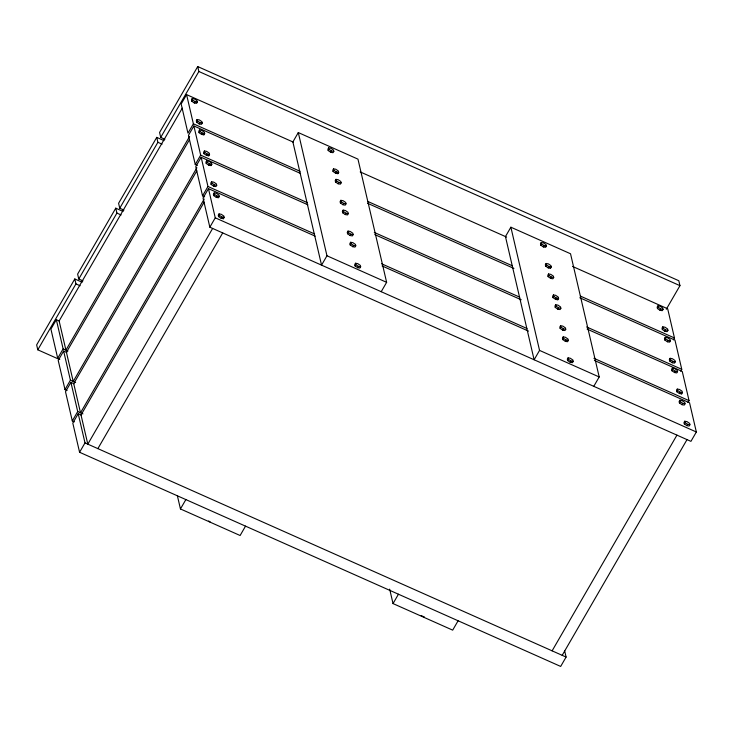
<?xml version="1.0" encoding="UTF-8"?>
<svg xmlns="http://www.w3.org/2000/svg" width="733" height="733" viewBox="0 0 733 733"><rect width="100%" height="100%" fill="white"/><g stroke="black" fill="none" stroke-linecap="round" stroke-linejoin="round"><path stroke-width="1.1" d="M82.123 282.232L74.793 278.971L36.65 344.895L37.795 349.815L58.713 359.124M123.089 211.434L115.768 208.172L77.625 274.087L78.77 279.016L82.957 280.876M164.064 140.626L156.743 137.373L118.599 203.288L119.745 208.218L123.923 210.078M666.288 309.271L679.958 285.659L678.813 280.73L197.718 66.566L159.574 132.49L160.719 137.41L164.898 139.27M37.795 349.815L75.948 283.9L74.793 278.971M78.77 279.016L116.913 213.092L115.768 208.172M119.745 208.218L157.888 142.294L156.743 137.373M160.719 137.41L198.863 71.495L197.718 66.566M59.474 321.1L56.331 319.698L50.916 329.071L57.705 358.245L59.794 359.179M186.585 94.621L181.17 103.994L187.96 133.168L193.375 123.804L186.585 94.621L293.264 142.11M182.251 108.209L59.135 320.944L65.924 350.127L189.609 136.393M192.193 98.552L191.441 99.853L191.753 101.218L194.337 102.977L196.6 103.371L197.351 102.07L197.04 100.705L194.456 98.946L192.193 98.552L192.513 99.917L195.088 101.676L197.351 102.07M191.753 101.218L192.513 99.917M194.337 102.977L195.088 101.676M57.705 358.245L63.12 348.881L56.331 319.698M197.067 119.516L196.316 120.817L196.636 122.191L199.22 123.95L201.483 124.344L202.235 123.043L201.914 121.678L199.33 119.91L197.067 119.516L197.388 120.89L199.972 122.649L202.235 123.043M66.767 352.436L63.624 351.043L58.209 360.407L64.999 389.589L67.088 390.515M300.557 173.455L193.879 125.966L188.463 135.33L195.253 164.513L197.342 165.438M196.636 122.191L197.388 120.89M189.535 139.545L66.428 352.289L73.218 381.462L196.902 167.738M199.22 123.95L199.972 122.649M199.513 130.007L198.762 131.308L199.074 132.682L201.657 134.441L203.921 134.835L204.672 133.534L204.36 132.169L201.777 130.41L199.513 130.007L199.834 131.381L202.409 133.14L204.672 133.534M199.074 132.682L199.834 131.381M201.657 134.441L202.409 133.14M64.999 389.589L70.414 380.216L63.624 351.043M195.253 164.513L200.668 155.139L193.879 125.966M204.397 150.98L203.637 152.281L203.957 153.655L206.541 155.414L208.804 155.808L209.556 154.507L209.235 153.142L206.66 151.374L204.397 150.98L204.709 152.354L207.292 154.113L209.556 154.507M74.06 383.78L70.918 382.379L65.503 391.752L72.292 420.925L74.381 421.86M307.851 204.791L201.172 157.302L195.757 166.675L202.546 195.848L204.635 196.783M203.957 153.655L204.709 152.354M196.829 170.89L73.721 383.625L80.511 412.807L204.195 199.074M206.541 155.414L207.292 154.113M206.679 160.793L205.918 162.094L206.239 163.459L208.823 165.218L211.086 165.612L211.837 164.311L211.516 162.946L208.942 161.187L206.679 160.793L206.99 162.158L209.574 163.917L211.837 164.311M206.239 163.459L206.99 162.158M208.823 165.218L209.574 163.917M72.292 420.925L77.707 411.561L70.918 382.379M202.546 195.848L207.961 186.484L201.172 157.302M211.553 181.766L210.802 183.067L211.122 184.432L213.706 186.191L215.969 186.585L216.721 185.284L216.4 183.919L213.816 182.16L211.553 181.766L211.874 183.131L214.457 184.89L216.721 185.284M81.354 415.116L78.211 413.724L72.796 423.088L79.585 452.27L560.672 666.434L566.096 657.061L564.584 650.583M315.144 236.136L208.465 188.647L203.05 198.011L209.84 227.193L690.926 441.358L696.35 431.994L689.561 402.811L594.39 360.444M211.122 184.432L211.874 183.131M204.122 202.226L81.015 414.97L87.804 444.143L212.634 228.439M213.706 186.191L214.457 184.89M214.155 192.935L213.404 194.236L213.724 195.61L216.299 197.369L218.562 197.763L219.323 196.462L219.002 195.097L216.418 193.329L214.155 192.935L214.476 194.309L217.06 196.068L219.323 196.462M213.724 195.61L214.476 194.309M216.299 197.369L217.06 196.068M79.585 452.27L85.001 442.897L78.211 413.724M209.84 227.193L215.255 217.82L208.465 188.647M219.039 213.908L218.287 215.209L218.599 216.574L221.183 218.342L223.446 218.736L224.197 217.435L223.877 216.07L221.302 214.302L219.039 213.908L219.35 215.273L221.934 217.041L224.197 217.435M218.599 216.574L219.35 215.273M221.183 218.342L221.934 217.041M97.874 448.623L222.704 232.92M298.294 132.572L292.879 141.936L321.549 265.135L326.964 255.771L298.294 132.572L357.961 159.134L386.63 282.333L381.206 291.697M328.641 147.874L327.889 149.175L328.21 150.549L330.794 152.308L333.057 152.702L333.808 151.401L333.488 150.036L330.904 148.268L328.641 147.874L328.961 149.248L331.545 151.007L333.808 151.401M328.21 150.549L328.961 149.248M330.794 152.308L331.545 151.007M333.524 168.847L332.773 170.148L333.094 171.513L335.668 173.281L337.931 173.675L338.683 172.374L338.371 171.009L335.787 169.241L333.524 168.847L333.845 170.212L336.42 171.98L338.683 172.374M333.094 171.513L333.845 170.212M335.668 173.281L336.42 171.98M335.961 179.338L335.21 180.639L335.531 182.013L338.115 183.772L340.378 184.166L341.129 182.865L340.808 181.5L338.225 179.732L335.961 179.338L336.282 180.712L338.866 182.471L341.129 182.865M335.531 182.013L336.282 180.712M338.115 183.772L338.866 182.471M340.845 200.311L340.094 201.612L340.414 202.977L342.989 204.745L345.252 205.139L346.013 203.838L345.692 202.464L343.108 200.705L340.845 200.311L341.166 201.676L343.75 203.444L346.013 203.838M340.414 202.977L341.166 201.676M342.989 204.745L343.75 203.444M343.126 210.124L342.375 211.425L342.696 212.79L345.27 214.549L347.534 214.943L348.294 213.642L347.973 212.277L345.39 210.518L343.126 210.124L343.447 211.489L346.031 213.248L348.294 213.642M342.696 212.79L343.447 211.489M345.27 214.549L346.031 213.248M245.528 526.138L240.112 535.511L180.446 508.949L185.87 499.585M348.01 231.087L347.259 232.388L347.57 233.763L350.154 235.522L352.417 235.916L353.169 234.615L352.857 233.25L350.273 231.481L348.01 231.087L348.331 232.462L350.905 234.221L353.169 234.615M347.57 233.763L348.331 232.462M350.154 235.522L350.905 234.221M350.612 242.266L349.852 243.567L350.172 244.932L352.756 246.7L355.019 247.094L355.771 245.793L355.45 244.428L352.875 242.66L350.612 242.266L350.924 243.631L353.508 245.399L355.771 245.793M350.172 244.932L350.924 243.631M352.756 246.7L353.508 245.399M355.487 263.239L354.735 264.54L355.056 265.905L357.64 267.673L359.903 268.067L360.654 266.766L360.334 265.392L357.75 263.633L355.487 263.239L355.807 264.604L358.391 266.372L360.654 266.766M355.056 265.905L355.807 264.604M357.64 267.673L358.391 266.372M510.874 227.203L505.449 236.567L534.119 359.775L539.543 350.401L510.874 227.203L570.531 253.765L599.2 376.964L593.785 386.328M541.22 242.504L540.468 243.805L540.78 245.179L543.364 246.939L545.627 247.333L546.378 246.031L546.067 244.666L543.483 242.907L541.22 242.504L541.54 243.878L544.115 245.637L546.378 246.031M540.78 245.179L541.54 243.878M543.364 246.939L544.115 245.637M546.103 263.477L545.343 264.778L545.664 266.152L548.247 267.911L550.51 268.305L551.262 267.004L550.941 265.639L548.366 263.871L546.103 263.477L546.415 264.851L548.999 266.61L551.262 267.004M545.664 266.152L546.415 264.851M548.247 267.911L548.999 266.61M548.541 273.968L547.789 275.269L548.11 276.643L550.685 278.403L552.948 278.797L553.708 277.495L553.388 276.13L550.804 274.362L548.541 273.968L548.861 275.342L551.445 277.101L553.708 277.495M548.11 276.643L548.861 275.342M550.685 278.403L551.445 277.101M553.424 294.941L552.664 296.242L552.984 297.607L555.568 299.376L557.831 299.77L558.583 298.468L558.262 297.103L555.687 295.335L553.424 294.941L553.736 296.306L556.32 298.074L558.583 298.468M552.984 297.607L553.736 296.306M555.568 299.376L556.32 298.074M555.706 304.754L554.954 306.055L555.266 307.42L557.85 309.179L560.113 309.573L560.864 308.272L560.543 306.907L557.969 305.148L555.706 304.754L556.017 306.119L558.601 307.878L560.864 308.272M555.266 307.42L556.017 306.119M557.85 309.179L558.601 307.878M458.107 620.769L452.682 630.142L393.025 603.58L398.45 594.216M560.58 325.718L559.829 327.019L560.149 328.393L562.733 330.152L564.996 330.546L565.748 329.245L565.427 327.88L562.843 326.121L560.58 325.718L560.901 327.092L563.485 328.851L565.748 329.245M560.149 328.393L560.901 327.092M562.733 330.152L563.485 328.851M563.182 336.896L562.431 338.197L562.752 339.571L565.335 341.331L567.599 341.725L568.35 340.424L568.029 339.058L565.445 337.29L563.182 336.896L563.503 338.27L566.087 340.03L568.35 340.424M562.752 339.571L563.503 338.27M565.335 341.331L566.087 340.03M568.066 357.869L567.315 359.17L567.626 360.535L570.21 362.304L572.473 362.698L573.224 361.396L572.913 360.022L570.329 358.263L568.066 357.869L568.387 359.234L570.961 361.002L573.224 361.396M567.626 360.535L568.387 359.234M570.21 362.304L570.961 361.002M657.895 305.863L657.144 307.164L657.464 308.538L660.048 310.297L662.311 310.691L663.063 309.39L662.742 308.025L660.158 306.257L657.895 305.863L658.216 307.237L660.8 308.996L663.063 309.39M657.464 308.538L658.216 307.237M660.048 310.297L660.8 308.996M662.779 326.836L662.027 328.137L662.348 329.502L664.923 331.27L667.186 331.664L667.946 330.363L667.626 328.989L665.042 327.23L662.779 326.836L663.099 328.201L665.683 329.969L667.946 330.363M662.348 329.502L663.099 328.201M664.923 331.27L665.683 329.969M665.225 337.327L664.465 338.628L664.785 339.993L667.369 341.761L669.632 342.155L670.383 340.854L670.063 339.489L667.488 337.721L665.225 337.327L665.537 338.692L668.12 340.46L670.383 340.854M664.785 339.993L665.537 338.692M667.369 341.761L668.12 340.46M673.389 339.846L674.47 337.968L667.681 308.785L572.51 266.418M670.099 358.3L669.348 359.601L669.669 360.966L672.243 362.734L674.507 363.128L675.267 361.827L674.946 360.453L672.363 358.694L670.099 358.3L670.42 359.665L673.004 361.433L675.267 361.827M669.669 360.966L670.42 359.665M672.243 362.734L673.004 361.433M672.381 368.103L671.63 369.405L671.95 370.779L674.534 372.538L676.797 372.932L677.549 371.631L677.228 370.266L674.644 368.497L672.381 368.103L672.702 369.478L675.285 371.237L677.549 371.631M671.95 370.779L672.702 369.478M674.534 372.538L675.285 371.237M680.682 371.182L681.763 369.313L674.974 340.13L579.803 297.763M677.265 389.076L676.513 390.377L676.825 391.743L679.409 393.511L681.672 393.905L682.423 392.604L682.111 391.239L679.528 389.47L677.265 389.076L677.585 390.442L680.16 392.21L682.423 392.604M676.825 391.743L677.585 390.442M679.409 393.511L680.16 392.21M679.867 400.255L679.115 401.556L679.427 402.921L682.011 404.689L684.274 405.083L685.025 403.782L684.704 402.408L682.13 400.649L679.867 400.255L680.178 401.62L682.762 403.388L685.025 403.782M679.427 402.921L680.178 401.62M682.011 404.689L682.762 403.388M687.975 402.518L689.057 400.649L682.267 371.466L587.096 329.099M684.741 421.228L683.99 422.529L684.31 423.894L686.894 425.653L689.157 426.047L689.909 424.746L689.588 423.381L687.004 421.622L684.741 421.228L685.062 422.593L687.646 424.352L689.909 424.746M552.114 650.84L676.944 435.127M684.31 423.894L685.062 422.593M686.894 425.653L687.646 424.352M562.184 655.32L687.013 439.617M424.453 617.039L421.218 615.601M198.863 71.495L679.958 285.659M360.196 171.907L506.622 237.089M193.375 123.804L300.054 171.293M368.039 201.557L512.367 265.804M580.344 296.068L674.47 337.968M367.49 203.252L513.915 268.434M200.668 155.139L307.347 202.629M374.279 232.425L519.66 297.14M586.592 326.945L681.763 369.313M374.783 234.587L521.209 299.77M157.888 142.294L162.075 144.154M207.961 186.484L314.64 233.974M381.572 263.77L526.954 328.485M593.886 358.281L689.057 400.649M382.076 265.932L528.502 331.114M326.964 255.771L386.63 282.333M539.543 350.401L599.2 376.964M215.255 217.82L696.35 431.994M116.913 213.092L121.101 214.961M75.948 283.9L80.126 285.76M63.12 348.881L67.94 351.025M70.414 380.216L75.646 382.544M77.707 411.561L82.939 413.888M85.001 442.897L566.096 657.061M208.648 520.971L210.362 522.153M681.351 392.54L681.672 393.905M550.19 266.94L550.51 268.305M557.511 298.404L557.831 299.77M337.62 172.31L337.931 173.675M389.672 589.149L393.025 603.58M203.6 133.47L203.921 134.835M208.484 154.443L208.804 155.808M210.765 164.247L211.086 165.612M223.125 217.371L223.446 218.736M177.349 495.627L180.446 508.949"/></g></svg>
